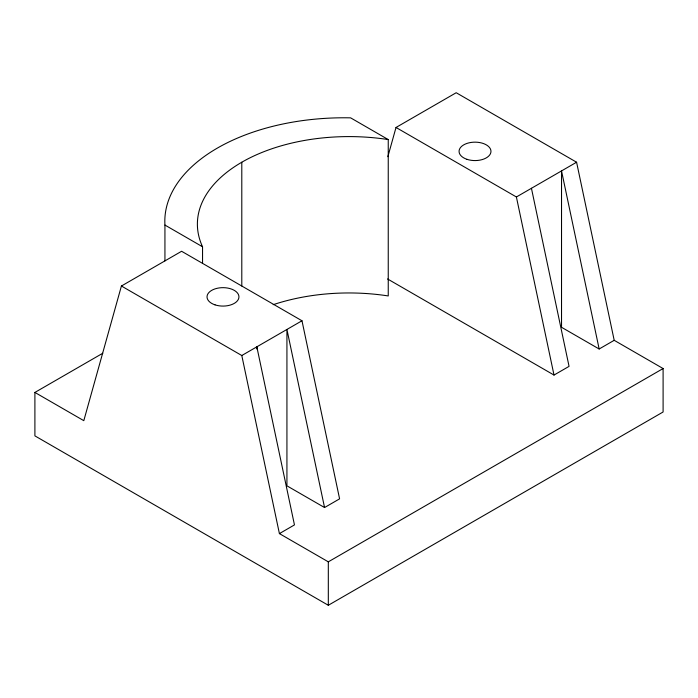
<?xml version="1.0" encoding="UTF-8"?>
<svg xmlns="http://www.w3.org/2000/svg" width="698" height="698" viewBox="0 0 698 698"><rect width="100%" height="100%" fill="white"/><g stroke="black" fill="none" stroke-linecap="round" stroke-linejoin="round"><path stroke-width="1.05" d="M324.553 507.542L286.93 329.456L286.93 485.825L324.553 507.542L339.594 498.852L301.981 320.766L181.602 251.271L121.417 286.014L83.804 420.667L34.9 392.433L34.9 435.875L328.313 605.271L663.1 411.986L663.1 368.544L614.196 340.31L576.583 162.224L456.204 92.729L396.019 127.472L387.852 156.701M34.9 392.433L102.798 353.232M121.417 286.014L241.796 355.518L301.981 320.766M396.019 127.472L516.398 196.976L576.583 162.224M241.796 355.518L279.409 533.604L294.46 524.913L256.838 346.827L256.838 349M387.556 278.964L554.011 375.062L569.062 366.371L531.44 188.286M599.154 349L561.532 170.914L561.532 327.283L599.154 349L614.196 340.31M279.409 533.604L328.313 561.838L663.1 368.544M273.188 304.686A151.614 87.538 0 0 1 388.245 295.943L388.245 139.574L350.623 117.849A179.325 103.531 0 0 0 164.937 225.061L164.937 260.895M164.937 225.061L202.551 246.778A151.614 87.538 0 0 1 388.245 139.574M516.398 196.976L554.011 375.062M328.313 561.838L328.313 605.271M241.796 162.224L241.796 286.023M202.551 246.778L202.551 263.067M215.001 304.851A15.958 9.214 0 0 0 238.943 296.877A15.958 9.214 0 0 0 215.001 288.893A15.958 9.214 0 0 0 215.001 304.851M467.041 159.345A15.958 9.214 0 0 0 490.973 151.37A15.958 9.214 0 0 0 467.041 143.387A15.958 9.214 0 0 0 467.041 159.345"/></g></svg>
